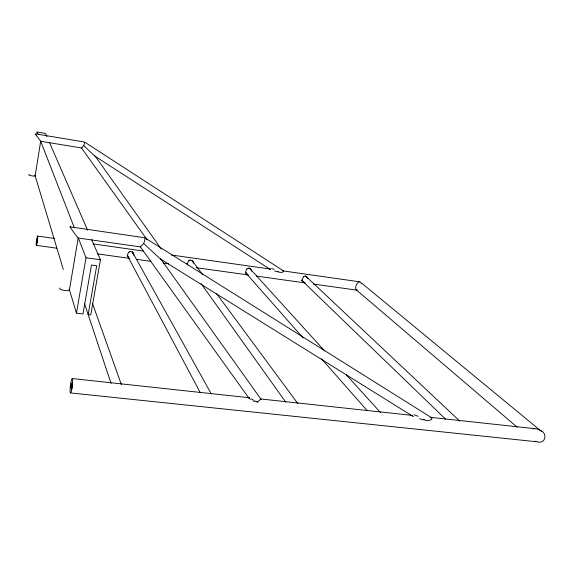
<?xml version="1.0" encoding="UTF-8"?>
<svg xmlns="http://www.w3.org/2000/svg" width="574" height="574" viewBox="0 0 574 574"><rect width="100%" height="100%" fill="white"/><g stroke="black" fill="none" stroke-linecap="round" stroke-linejoin="round"><path stroke-width="0.86" d="M71.492 387.672L71.642 385.986M37.08 241.13L36.908 241.905L37.181 240.14M71.779 384.114A2.152 0.395 -83.1 0 0 71.743 383.769L71.721 388.081L72.259 383.741A2.504 0.416 -84.1 0 0 71.994 383.102M37.009 241.941L37.389 239.401M72.403 385.039L72.288 383.54A2.152 0.395 -83 0 1 72.575 384.881M72.561 384.924L72.238 387.536M37.561 241.345L37.303 241.948L37.375 241.324M71.807 385.011L71.807 384.063M72.403 385.14L72.023 387.687M37.353 241.941L37.583 239.458L37.145 242.242L37.224 241.31M36.808 242.027L37.425 238.985L37.116 241.597M37.583 240.097L37.475 241.324M37.181 240.068L37.195 239.552L37.159 240.771M71.937 385.376L71.958 385.097A2.511 0.359 -80.6 0 0 71.628 387.443L71.65 386.625M71.8 385.24L71.829 386.467M71.951 385.233L72.051 384.544M71.908 387.156L71.994 386.273M37.224 240.786L37.26 239.236M37.281 240.147L37.525 239.336M71.707 385.491L71.736 384.408A2.152 0.402 -82.5 0 1 72.03 383.583L72.051 383.576M37.131 240.205L37.03 240.944M71.7 385.57L72.145 383.697M37.597 241.08L37.446 241.97M71.549 386.223L71.126 388.017L71.14 386.338A2.561 0.366 -80.6 0 1 71.348 384.953L71.549 384.128A2.583 0.438 -81.8 0 1 71.858 383.253A2.404 0.409 -82.4 0 1 71.994 383.095M37.604 241.475L37.59 242.206M71.563 386.108L71.635 385.635L71.585 385.993M71.485 385.62L71.32 387.558M36.7 134.639L37.116 132.042L45.547 133.448L46.975 136.734M35.15 175.802L40.689 141.24M37.504 241.152L37.597 240.592M69.44 289.82L78.222 237.765L86.014 257.776L76.45 313.131L82.965 313.942L91.481 265.023L96.712 265.74L88.159 314.588L90.757 314.911L100.436 259.771L91.531 239.265M37.174 239.293L36.686 242.027M36.958 241.338L36.887 241.719M71.269 384.451L71.018 387.902M71.248 384.558L71.635 383.403L71.772 383.769M72.582 387.414L72.446 387.938M36.93 239.91L37.095 239.365M71.312 384.3L71.585 383.568A2.152 0.395 -83.7 0 1 71.972 384.975M72.31 383.654L72.41 383.41A2.396 0.409 -82.1 0 1 72.554 383.181A2.511 0.43 -82.9 0 1 72.597 383.159M81.989 147.783L83.689 145.559A3.229 0.459 -69.3 0 0 84.622 142.122M144.131 237.88A4.929 1.076 -69.9 0 1 144.942 238.884A4.929 1.076 -69.9 0 1 143.658 243.512L140.551 246.87M303.416 276.912L304.206 276.417A2.404 2.109 55.7 0 1 305.131 276.173M246.906 268.933L247.731 268.445A2.44 2.181 52.2 0 1 248.686 268.194M188.717 260.725L189.578 260.23M128.77 252.266L129.674 251.771M532.385 428.742L535.858 428.792A13.008 11.71 45 0 1 540.22 430.356C547.883 432.932 545.68 444.549 537.142 441.779A13.015 11.781 44.7 0 1 534.781 441.126M412.362 415.433L411.924 415.641L413.467 416.566M282.695 270.849L359.381 281.784M249.295 397.739L248.901 398.091L250.501 399.389M257.834 402.274L256.901 402.166M430.206 417.327C435.515 419.142 427.422 421.768 424.904 420.154M70.502 392.925L536.13 441.7M72.238 378.56L249.597 397.768M260.295 398.923L411.809 415.332M430.529 417.363L534.803 428.656M270.103 269.005L269.694 268.991L270.612 269.529M36.334 245.342L56.761 248.19M97.602 253.902L129.566 258.372M136.669 259.362L150.876 261.349M163.31 263.086L168.634 263.832M196.165 267.678L248.549 274.996M256.542 276.116L305.375 282.939M313.368 284.058L356.877 290.135A8.596 3.322 -72.2 0 0 357.293 290.143M86.014 257.776L100.436 259.771M37.525 236.058L54.293 238.425M93.117 243.921L143.421 251.039M78.279 238.038L140.35 246.899L248.901 398.091M171.561 255.028L270.211 269.019M143.493 237.571L70.071 226.838M283.291 270.878C284.905 272.535 279.868 272.636 278.512 272.047M40.654 141.247L81.666 148.013M38.451 134.345L83.912 141.929M356.841 290.128L356.339 289.899L517.282 427.257M423.54 419.867L419.422 418.755M277.486 271.811L274.637 270.993M254.748 401.549L253.012 400.796M128.684 257.238L127.973 256.678A2.985 2.117 -66.5 0 1 128.813 252.352M246.648 273.733L246.031 273.202A2.899 1.822 -68.2 0 1 246.949 269.048M412.297 415.963L161.021 259.362M303.086 281.626L302.512 281.109A2.856 1.686 -68.7 0 1 303.459 277.041M145.653 238.325L431.863 417.886M95.349 156.444L269.873 269.17M85.146 142.409L283.707 271.043M191.874 260.553L192.67 261.285M306.38 276.725L307.147 277.436M83.689 145.559L91.697 153.15A31.362 1.37 44.1 0 0 93.117 154.485L93.397 154.743A8.194 0.366 44.1 0 0 95.614 156.774L161.33 249.102M356.311 289.877C354.768 288.643 355.93 283.836 358.685 282.064A8.588 3.308 -72 0 1 360.013 281.769L360.845 282.372L361.218 283.692M361.964 283.405L541.598 431.54M78.114 237.909L76.686 236.251M70.215 226.952L70.796 227.577M143.651 243.498L155.497 254.476A46.702 3.15 44.3 0 0 157.57 256.356L157.979 256.729A12.305 0.854 44.3 0 0 161.15 259.498M305.999 276.388L459.738 421.086M301.364 279.969L445.532 419.12M250.544 269.249L249.963 268.761A2.44 2.059 34.4 0 0 248.987 268.402M160.655 258.852L261.148 399.411M249.92 268.589L324.633 350.936M346.323 374.844L380.67 412.699M245.643 272.743L303.094 337.914M321.454 358.743L367.059 410.475M35.265 133.914L35.918 134.61M40.431 140.996L35.394 134.129M132.845 252.847L132.042 252.101A2.533 2.181 24.5 0 0 131.023 251.735M76.342 235.821L75.639 234.924A9.787 0.631 54 0 1 73.544 232.14L70.035 226.909M202.651 274.788L192.025 260.409A3.042 2.892 -35.1 0 1 192.541 262.053M216.47 293.486L297.762 403.493M81.537 147.977L147.181 239.875M201.101 283.592L285.809 402.216M132.393 251.986L211.232 393.829M127.356 255.573L200.419 392.917M49.472 142.474L87.607 230.239M37.116 132.042L38.085 134.538M40.675 141.204L74.355 227.799M92.507 303.502L121.351 384.53M84.493 303.553L111.062 383.432M34.964 175.192L63.312 269.436M69.239 289.145L76.45 313.131M69.138 289.432A4.965 1.27 9.2 0 1 64.446 290.466A4.965 1.27 9.2 0 1 60.033 288.005M418.216 416.308A18.547 4.535 22.9 0 1 414.005 414.715M424.839 419.623A32.883 23.548 37 0 1 423.504 419.329M160.455 258.63A13.109 0.926 44.3 0 1 160.691 258.874M260.675 398.83A4.405 1.916 -33.2 0 1 257.676 401.649M253.299 399.978A8.954 2.454 27.7 0 1 251.426 398.937M256.872 401.506A9.83 7.175 29 0 1 254.949 400.889M129.638 251.706A2.526 2.325 40.1 0 1 130.707 251.512M133.017 252.689A2.985 2.963 78.1 0 1 133.699 255.208M128.949 257.26A2.533 1.435 1.1 0 1 128.77 257.181M187.791 264.894A2.942 1.966 -67.5 0 1 188.76 260.826M189.549 260.173A2.483 2.253 47.1 0 1 190.575 259.979M190.877 260.194A2.475 2.117 29.8 0 1 191.838 260.603M192.828 261.148A2.942 2.927 75.3 0 1 193.531 263.215M250.888 269.357A2.899 2.892 63.7 0 1 251.563 271.222M247.251 273.877A2.44 1.363 -3 0 1 246.734 273.683M305.425 276.381A2.411 2.002 38.2 0 1 306.337 276.783M307.269 277.328A2.856 2.856 11.4 0 1 307.886 278.684M303.983 281.841A2.411 1.32 -4.8 0 1 303.165 281.576M274.135 269.414A12.427 2.21 20.4 0 1 271.617 268.488M278.433 271.631A22.034 15.505 26.8 0 1 277.5 271.409M34.713 175.479A3.272 0.538 9.6 0 1 34.002 176.06A3.272 0.538 9.6 0 1 29.841 175.371A3.272 0.538 9.6 0 1 29.145 174.561M84.098 142.445A3.229 0.459 -69.3 0 1 84.184 142.316M94.732 155.827A8.675 0.387 44.1 0 1 95.384 156.472M305.346 275.771A2.949 2.727 -46 0 1 306.408 277.034M302.656 280.951A2.949 2.727 -46 0 1 301.73 280.399M249.08 267.814A2.992 2.813 -41.8 0 1 250.192 269.098M246.389 273.073A2.992 2.813 -41.8 0 1 245.435 272.507M187.468 264.392A3.042 2.892 -35.1 0 1 186.78 263.423M132.199 251.749A3.1 2.97 -24.7 0 1 132.946 253.658M127.772 256.026A3.1 2.97 -24.7 0 1 127.184 255.315M72.137 383.769A2.152 0.373 -82.2 0 1 72.238 383.59M36.958 243.118A4.736 0.423 -81.9 0 0 37.597 236.007A4.736 0.423 -81.9 0 0 36.241 242.96A4.736 0.423 -81.9 0 0 36.958 243.118M71.693 389.753A7.24 0.969 -82.9 0 0 72.324 378.575A7.24 0.969 -82.9 0 0 70.107 388.892A7.24 0.969 -82.9 0 0 71.693 389.753"/></g></svg>
